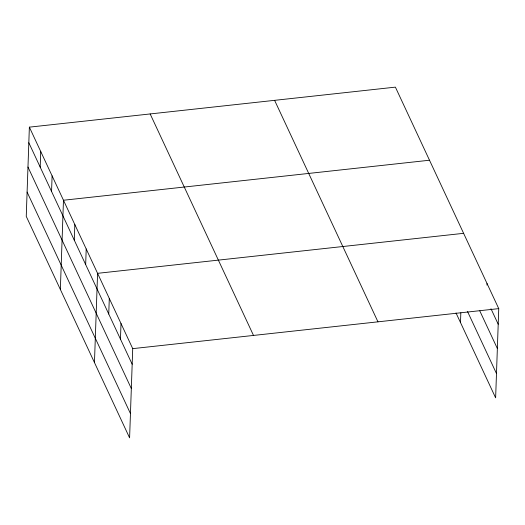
<?xml version="1.0" encoding="UTF-8"?>
<svg xmlns="http://www.w3.org/2000/svg" width="525" height="525" viewBox="0 0 525 525"><rect width="100%" height="100%" fill="white"/><g stroke="black" fill="none" stroke-linecap="round" stroke-linejoin="round"><path stroke-width="0.79" d="M29.367 127.148L26.25 216.372L129.603 437.863L132.72 348.639L29.367 127.148L395.397 87.137L498.75 308.628L495.633 397.852L456.015 312.946M40.189 167.107L40.733 151.508M51.562 191.474L52.106 175.875M60.355 289.465L63.472 200.242L429.502 160.23M74.294 240.201L74.839 224.602M85.667 264.567L86.212 248.968M94.461 362.552L97.578 273.328L463.608 233.323M108.747 314.029L109.292 298.43M120.461 339.13L121.006 323.538M460.491 322.547L460.832 312.828M486.983 285.088L487.036 283.526M132.72 348.639L498.75 308.628M490.973 308.72L498.205 324.227M479.784 310.872L497.359 348.521M467.545 311.542L496.486 373.557M274.608 100.341L377.961 321.832M150.157 113.945L253.509 335.436M28.823 142.748L132.175 364.232M27.969 167.042L131.329 388.533M27.097 192.078L130.456 413.562"/></g></svg>
